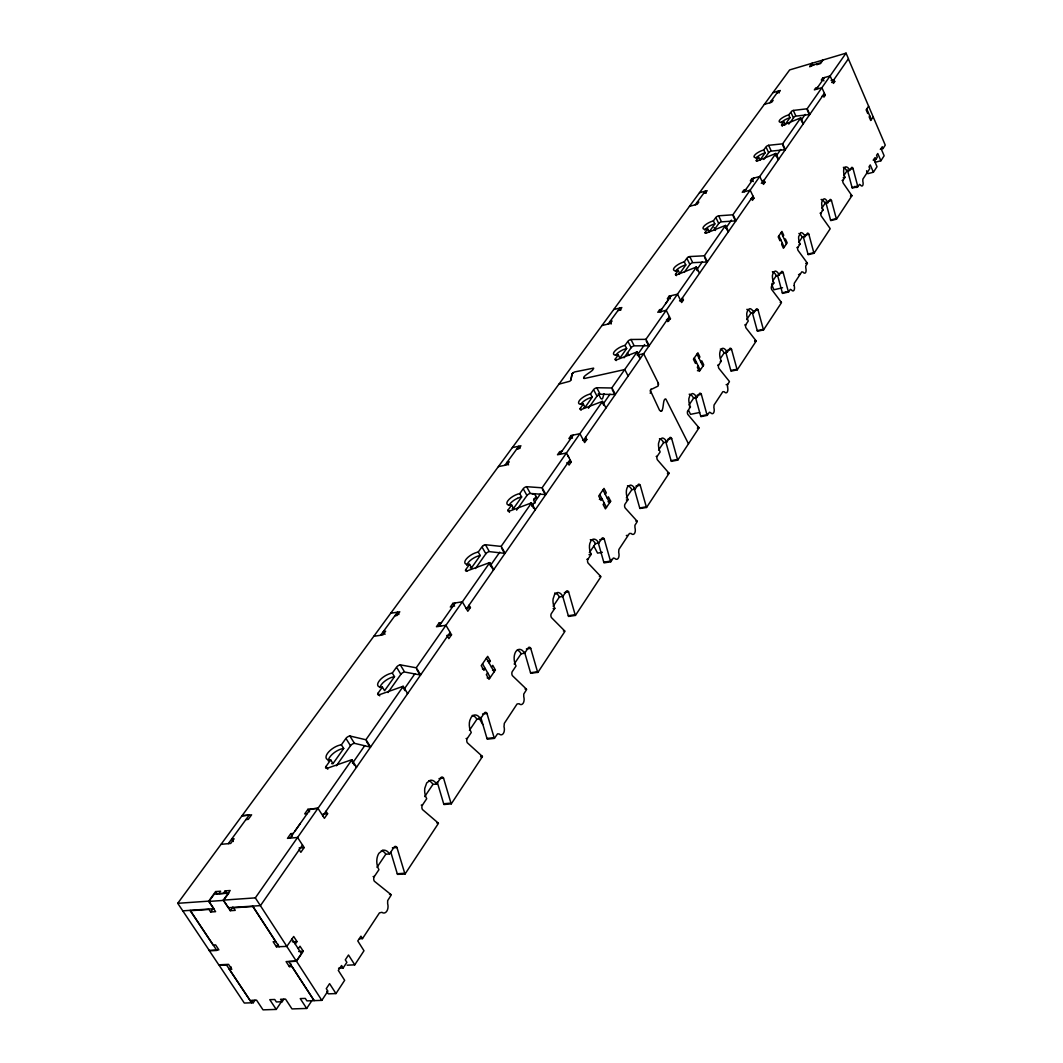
<?xml version="1.0" encoding="UTF-8"?>
<svg xmlns="http://www.w3.org/2000/svg" width="1063" height="1063" viewBox="0 0 1063 1063"><rect width="100%" height="100%" fill="white"/><g stroke="black" fill="none" stroke-linecap="round" stroke-linejoin="round"><path stroke-width="1.5" d="M820.769 213.849L820.809 214.699A2.232 0.997 76.3 0 0 821.168 215.909L829.924 228.239A2.206 0.983 76.6 0 1 830.19 228.744L814.032 253.273L808.186 254.695A2.285 1.036 76.7 0 1 807.973 254.097L803.429 237.235M745.548 325.637L745.588 326.567A2.405 1.169 77.4 0 0 745.974 327.869L755.859 340.572A2.378 1.156 77.6 0 1 756.165 341.09L737.244 369.831L731.052 371.16A2.471 1.222 77.9 0 1 730.812 370.522L725.71 351.959M638.836 354.79L643.647 353.713L658.263 383.039L658.09 386.095L650.636 389.709M558.939 384.155L569.662 381.298A2.578 0.943 -27.9 0 0 570.884 379.996L572.067 373.977L573.289 372.688A2.551 0.93 -27.8 0 1 574.857 371.891L593.592 368.13A2.578 0.943 -27.6 0 1 593.034 369.273C593.46 371.014 579.561 377.511 584.929 378.388L624.792 369.539L628.14 376.036M570.884 379.996L572.067 373.977M650.423 390.679L659.538 410.278C663.857 415.048 662.714 400.392 664.72 399.449A2.564 1.342 78.2 0 1 665.876 399.077L688.479 443.842M603.997 393.682L602.748 398.16A2.525 1.382 77.9 0 1 600.462 397.868L598.296 393.629M583.68 377.684L583.64 378.202A2.604 0.957 -27.7 0 0 584.477 378.455M661.784 410.544L661.372 411.248M737.244 369.831A2.471 1.222 77.9 0 1 736.991 369.193L731.543 349.355A2.445 1.209 77.7 0 0 730.892 348.438L730.347 348.212A2.445 1.209 77.7 0 0 729.736 348.558L727.212 352.318A8.544 4.252 77.7 0 0 722.149 348.438L720.329 350.471L719.731 353.142A8.544 4.252 77.7 0 0 721.272 361.141L718.694 364.954A2.458 1.236 77.8 0 0 718.375 366.456L718.429 366.948A2.458 1.236 77.8 0 0 718.827 368.29L729.138 381.112A2.471 1.236 78.1 0 1 729.457 381.63L727.464 384.819L727.53 386.919M326.726 991.38L328.321 993.852L335.974 993.573L344.651 980.299L338.313 970.426L341.555 965.51L343.136 967.994L346.87 962.321L345.302 959.849L348.505 954.999L354.776 964.832L363.984 950.76L357.779 940.941L360.942 936.171L362.483 938.629L379.451 912.878L381.909 912.32A6.71 4.292 88.7 0 0 386.786 911.19A6.71 4.292 88.7 0 0 387.636 903.603L387.676 900.6L391.237 894.993A3.362 2.139 88.4 0 0 390.746 894.395L374.335 881.214A3.362 2.153 88.1 0 1 373.711 878.809L373.764 878.131A3.269 2.099 88.1 0 1 374.362 876.483L378.946 869.654A11.613 7.441 87.7 0 1 376.94 858.904A11.547 7.401 87.7 0 1 378.999 853.19L382.76 850.307M866.571 170.758L867.833 173.668L873.401 172.219L877.015 166.692L873.879 159.41L875.115 157.537L875.899 159.357L873.122 160.088M874.118 159.33L875.367 162.227L880.895 160.765L884.15 155.783L881.054 148.554L882.263 146.707L883.047 148.514L880.284 149.258M311.672 1000.934L306.689 1008.455L300.231 998.582L305.307 998.409L306.915 1000.881L321.823 1000.363L327.896 991.141L326.275 988.656L329.583 983.66L335.974 993.573M390.865 852.38L397.283 873.773A3.189 2.02 87.8 0 0 397.535 874.371L405.069 873.999L438.421 823.387A3.189 1.993 86.5 0 0 437.956 822.802L422.476 809.554A3.216 2.02 86.1 0 1 421.865 807.216L421.918 806.578A3.136 1.967 86.1 0 1 422.463 805.023L426.728 798.672A11.148 6.976 85.7 0 1 424.788 788.294L426.701 782.926L430.209 780.295A11.148 6.976 85.7 0 1 436.587 784.029L440.773 777.81A3.083 1.913 85.4 0 1 441.77 777.066L442.168 777.053A3.083 1.913 85.4 0 1 443.51 778.116M437.225 782.009L443.67 803.774A3.123 1.94 85.9 0 0 444.015 804.532L451.297 803.841L482.403 756.63A3.069 1.874 84.8 0 0 481.964 756.045L467.321 742.771A3.096 1.9 84.5 0 1 466.75 740.512L466.79 739.888A3.016 1.847 84.4 0 1 467.295 738.426L471.281 732.5A10.736 6.551 84.1 0 1 469.793 720.501L471.161 717.405A10.657 6.498 84.1 0 1 474.457 715.027A10.736 6.551 84.1 0 1 480.489 718.827L484.383 713.021A2.963 1.794 83.8 0 1 485.313 712.356L485.698 712.343A2.963 1.794 83.8 0 1 486.96 713.419L494.109 737.629A3.043 1.834 84.3 0 0 494.428 738.373L487.292 739.197A3.03 1.834 84.3 0 1 486.974 738.453L480.782 717.339M494.428 738.373L497.564 733.802L499.211 733.988A6.046 3.627 84.1 0 0 503.37 733.43A6.046 3.627 84.1 0 0 504.008 726.707L504.314 723.358L517.083 703.972L519.116 703.733A5.94 3.521 83.4 0 0 523.142 703.268A5.94 3.521 83.4 0 0 523.753 696.69L523.74 694.073L526.623 689.515A2.99 1.767 83.2 0 0 526.198 688.93L512.393 675.656A2.976 1.767 82.9 0 1 511.835 673.477L511.874 672.892A2.897 1.727 82.9 0 1 512.339 671.497L516.047 665.996A10.311 6.099 82.6 0 1 515.847 651.566A10.311 6.099 82.6 0 1 524.617 653.267L528.258 647.859A2.857 1.674 82.4 0 1 529.122 647.247L529.48 647.261A2.937 1.727 82.4 0 1 530.729 648.35L537.506 671.776A2.844 1.661 82.8 0 0 537.732 672.334L530.756 673.264A2.83 1.661 82.8 0 1 530.53 672.72L524.604 652.27M537.825 672.507L564.931 631.356A2.857 1.634 82 0 0 564.533 630.784L551.418 617.55A2.87 1.661 81.7 0 1 550.886 615.437L550.913 614.866A2.87 1.661 81.7 0 1 551.365 613.537L554.833 608.381A9.966 5.74 81.5 0 1 553.066 599.04L554.58 594.496L557.477 592.529A9.966 5.74 81.5 0 1 562.859 596.449L566.273 591.387A2.764 1.581 81.3 0 1 567.097 590.829L567.429 590.842A2.844 1.621 81.3 0 1 568.612 591.945L575.136 614.706A2.79 1.595 81.7 0 0 575.442 615.411L568.599 616.434A2.79 1.595 81.7 0 1 568.306 615.729L562.593 595.865M575.442 615.411L600.901 576.771A2.764 1.541 81 0 0 600.515 576.212L588.038 563.018A2.777 1.568 80.7 0 1 587.533 560.972L587.547 560.427A2.777 1.568 80.7 0 1 587.972 559.151M598.363 543.127L603.784 562.194A2.737 1.515 80.7 0 0 604.063 562.885L610.773 561.782L613.351 558.035L614.746 558.367A5.448 3.003 80.6 0 0 618.241 558.274A5.448 3.003 80.6 0 0 618.679 552.375L618.905 549.438L629.429 533.467L631.13 533.453A5.368 2.923 80.2 0 0 634.531 533.413A5.368 2.923 80.2 0 0 634.956 527.633L634.917 525.295L637.295 521.521A2.697 1.462 80.1 0 0 636.936 520.976L625.084 507.862A2.684 1.462 79.8 0 1 624.592 505.868L624.619 505.35A2.618 1.422 79.8 0 1 624.991 504.154L628.047 499.61A9.328 5.063 79.6 0 1 626.386 490.867A9.261 5.036 79.6 0 1 627.702 486.748L630.279 485.127A9.328 5.063 79.6 0 1 635.129 489.113L638.132 484.635A2.578 1.395 79.5 0 1 638.863 484.17L639.155 484.223A2.578 1.395 79.5 0 1 640.192 485.286M634.106 488.063L639.713 507.968A2.564 1.382 79.8 0 0 639.913 508.486L646.556 507.476L669.026 473.367A2.591 1.369 79.3 0 0 668.68 472.822L657.372 459.787A2.604 1.382 79 0 1 656.894 457.861L656.907 457.356A2.604 1.382 79 0 1 657.266 456.2L660.15 451.934A9.062 4.784 78.9 0 1 658.529 443.444L659.764 439.511L662.196 438.022A9.062 4.784 78.9 0 1 666.82 442.022L669.663 437.81A2.511 1.315 78.8 0 1 670.341 437.385L670.633 437.438A2.578 1.355 78.8 0 1 671.657 438.527L677.49 459.442A2.538 1.329 79.1 0 0 677.756 460.106L671.324 461.342A2.538 1.329 79.1 0 1 671.059 460.678L665.597 441.105M677.756 460.106L698.976 427.897A2.564 1.315 78.7 0 0 698.643 427.366L687.841 414.424A2.538 1.315 78.4 0 1 687.416 413.055L687.389 412.059A2.538 1.315 78.4 0 1 687.721 410.969L690.445 406.93A8.81 4.518 78.3 0 1 688.864 398.678L690.02 394.931L692.332 393.562A8.81 4.518 78.3 0 1 696.757 397.562L699.427 393.576A2.511 1.289 78.2 0 1 700.079 393.19L700.637 393.416A2.511 1.289 78.2 0 1 701.341 394.346L706.975 414.729A2.538 1.289 78.5 0 0 707.227 415.367L700.916 416.656A2.538 1.302 78.5 0 1 700.663 416.005L695.375 396.924M707.227 415.367L709.393 412.245L710.589 412.67A4.983 2.525 78.4 0 0 713.579 412.896A4.983 2.525 78.4 0 0 713.884 407.661L714.044 405.043L722.853 391.662L724.315 391.795A4.916 2.458 78.2 0 0 727.238 392.061A4.916 2.458 78.2 0 0 727.53 386.919M752.298 312.522L757.241 330.646A2.378 1.143 77.5 0 0 757.481 331.257L763.54 329.902L781.504 302.649A2.365 1.116 77.2 0 0 781.212 302.131L771.711 289.548A2.339 1.116 77 0 1 771.339 288.272L771.3 287.369A2.339 1.116 77 0 1 771.565 286.399L773.877 282.984A8.119 3.827 76.9 0 1 772.429 275.397L773.372 272.101L775.365 271.065A8.119 3.827 76.9 0 1 779.232 275.051L781.504 271.663A2.325 1.09 76.9 0 1 782.062 271.371L782.541 271.61A2.325 1.09 76.9 0 1 783.165 272.513L788.281 291.408A2.339 1.103 77.1 0 0 788.507 292.019L782.554 293.415A2.339 1.103 77.1 0 1 782.315 292.803L777.624 275.503M788.507 292.019L790.341 289.375L791.377 289.854A4.584 2.139 77.1 0 0 793.968 290.319A4.584 2.139 77.1 0 0 794.181 285.602M814.032 253.273A2.285 1.036 76.7 0 1 813.806 252.675L808.85 234.245A2.259 1.023 76.5 0 0 808.265 233.368L807.8 233.116A2.259 1.036 76.5 0 0 807.269 233.382L805.116 236.584A7.906 3.614 76.5 0 0 800.678 232.664L798.632 236.73A7.906 3.614 76.5 0 0 800.054 244.105L797.875 247.347A2.272 1.05 76.6 0 0 797.609 248.676L797.662 249.127A2.272 1.05 76.6 0 0 798.021 250.376L807.123 262.827A2.285 1.05 76.9 0 1 807.402 263.332L805.701 266.056L805.781 267.956A4.531 2.086 76.9 0 1 805.581 272.593A4.531 2.086 76.9 0 1 803.057 272.115L801.781 271.862L794.287 283.25L794.181 285.602M847.384 169.947L852.074 187.54A2.153 0.93 76.2 0 0 852.274 188.111L857.907 186.65L859.489 184.391L860.405 184.909A4.265 1.834 76.2 0 0 862.678 185.533A4.265 1.834 76.2 0 0 862.811 181.242L862.877 179.116L869.786 168.632L868.989 166.811L870.238 164.911L873.401 172.219M875.899 159.357L877.32 157.191L876.55 155.371L877.772 153.51L880.895 160.765M825.738 202.036L830.562 220.028A2.206 0.983 76.4 0 0 830.774 220.599L836.501 219.164L851.888 195.778A2.166 0.943 76.3 0 0 851.636 195.286L843.198 183.088A2.153 0.943 76.1 0 1 843.039 180.245L845.019 177.295C843.238 174.77 842.308 164.154 847.676 167.476A7.547 3.282 76 0 1 849.603 170.479L846.786 171.223L843.716 175.754M883.047 148.514L885.266 145.153L848.38 58.85M381.338 850.599L382.095 850.838A11.6 7.441 87.7 0 1 385.816 854.227L389.536 853.934L394.028 847.264A3.202 2.046 87.3 0 1 395.077 846.44L395.516 846.4A3.202 2.046 87.3 0 1 396.937 847.45L404.711 873.215A3.189 2.02 87.7 0 0 404.963 873.826L405.069 873.999M610.773 561.782A2.737 1.515 80.7 0 1 610.481 561.091L604.196 538.954A2.737 1.528 80.3 0 0 603.08 537.865L602.761 537.825A2.671 1.488 80.3 0 0 601.977 538.343L598.775 543.1A9.66 5.408 80.5 0 0 593.659 539.14A9.58 5.368 80.5 0 0 590.922 540.934L589.806 543.538A9.66 5.408 80.5 0 0 591.227 554.328L587.959 559.178L586.829 559.364M745.548 325.623A2.405 1.169 77.4 0 1 745.841 324.627L748.272 321.026A8.318 4.026 77.3 0 1 746.771 313.24L747.794 309.811L749.867 308.669A8.318 4.026 77.3 0 1 752.484 310.383L753.906 312.668L750.863 313.359L746.638 319.631M753.906 312.668L756.298 309.107A2.365 1.143 77.2 0 1 757.135 308.855L757.388 309.014A2.365 1.143 77.2 0 1 758.025 309.918L763.314 329.278A2.378 1.143 77.5 0 0 763.54 329.902M820.769 213.836A2.232 0.997 76.3 0 1 821.008 212.959L823.094 209.889A7.707 3.441 76.3 0 1 821.699 202.701L822.549 199.658L824.356 198.781A7.707 3.441 76.3 0 1 826.655 200.548L827.904 202.727L825.034 203.471L821.819 208.228M827.904 202.727L829.951 199.685A2.192 0.97 76.2 0 1 830.681 199.525L830.907 199.698A2.192 0.97 76.2 0 1 831.479 200.562L836.289 218.579A2.206 0.983 76.5 0 0 836.501 219.164M849.603 170.479L851.556 167.569A2.153 0.93 76 0 1 853.018 168.472L857.695 186.078A2.153 0.93 76.2 0 0 857.907 186.65M376.98 867.315L385.816 854.227M424.722 796.586L432.947 784.401L436.601 784.029M469.447 730.321L476.902 719.266L480.489 718.827M514.173 664.043L521.122 653.758L524.617 653.267M553.172 606.255L559.43 596.981L562.872 596.449M589.367 552.64L595.413 543.671L598.775 543.1M626.32 497.883L631.834 489.711L635.129 489.1M658.582 450.074L663.591 442.66L666.82 442.022M688.957 405.083L693.581 398.226L696.757 397.562M720.541 358.284L724.116 352.996L727.212 352.318M772.668 281.044L776.242 275.755L779.232 275.051M798.818 242.311L802.193 237.315L805.116 236.584M254.961 1000.27L253.273 1002.741L251.652 1000.31L256.555 1000.137L263.026 1009.85L276.234 1009.425L281.27 1001.984M276.234 1009.425L269.776 999.658L274.746 999.486L276.353 1001.944L282.147 1001.731L283.821 999.247M298.304 948.688L300.005 946.216L303.274 951.265L296.471 961.231L288.777 961.603L314.143 1000.628L291.913 966.519L289.362 966.639L286.08 961.59L296.311 961.098L301.427 953.617L291.847 938.815M491.478 667.192L492.754 665.332L495.385 669.996L489.007 679.35L486.349 674.66L487.638 672.786M607.345 498.361L608.395 496.82L610.667 501.218L605.418 508.911L603.12 504.5L604.183 502.958M873.188 116.877L870.717 120.504L869.149 116.837L869.773 115.933M289.362 966.639L291.063 964.141M698.205 365.938L697.315 367.24L699.348 371.399L703.759 364.928L701.753 360.782L700.862 362.071M782.381 243.281L781.637 244.37L783.431 248.304L787.165 242.829L785.384 238.923L784.627 239.999M745.801 189.559L743.808 190.091L742.253 192.297L750.212 190.184L753.959 198.17L752.418 200.389L751.488 198.396M817.58 87.418L815.693 87.963L814.364 89.863L821.898 87.684L825.26 95.232L823.931 97.145L823.094 95.258M831.107 80.496L833.91 79.685L834.734 81.559L833.445 83.419L830.123 75.925L822.642 78.104L821.327 79.977L823.2 79.433M295.288 944.037L297.002 941.566L293.707 936.476L286.851 946.389L276.446 946.814L273.125 941.725L275.676 941.592L252.835 906.5L233.568 907.802L235.255 910.366L230.219 910.699L223.456 900.414L208.853 901.437L215.616 911.669L210.647 912.001L208.959 909.45L190.264 910.712L213.132 945.02L215.59 944.887L218.898 949.87L209.119 950.388L218.765 964.819L228.545 964.354L231.84 969.297L229.382 969.403L251.639 1002.794L253.273 1002.741M489.06 662.9L490.335 661.04L487.691 656.349L481.247 665.651L483.917 670.354L485.206 668.494L482.363 668.879M605.246 494.322L606.295 492.794L604.01 488.382L598.708 496.036L601.007 500.46L602.07 498.919L599.399 499.411M696.345 362.124L695.454 363.413L693.421 359.241L697.886 352.796L699.906 356.969L699.016 358.258M780.734 239.68L779.99 240.769L778.182 236.836L781.943 231.402L783.737 235.322L782.993 236.411M868.338 112.585L867.714 113.489L866.132 109.821L868.63 106.22M293.308 833.432L290.784 833.658L287.475 838.362L297.574 837.458L304.151 847.57L300.856 852.327L299.208 849.802M325.996 811.228L327.59 813.726L324.401 818.324L317.97 808.305L310.436 809.049L289.986 838.149M441.477 622.586L439.112 622.945L436.441 626.732L445.955 625.283L451.523 634.797L448.878 638.624L447.483 636.245M561.915 451.217L559.683 451.669L557.49 454.778L566.433 452.984L571.256 461.953L569.077 465.089L567.868 462.843M585.593 437.331L586.776 439.537L584.65 442.593L579.92 433.704L571.044 435.524L568.891 438.581L571.11 438.115M667.577 321.611L670.447 318.741L666.222 310.303L657.798 312.296L659.618 309.692L661.731 309.187M682.393 297.906L683.429 299.992L681.662 302.556L677.503 294.172L669.132 296.178L667.338 298.73L669.424 298.238M302.517 845.032L260.462 905.61L228.505 907.709L223.336 900.122L230.179 890.515L225.17 890.874L223.416 893.345L218.832 893.677L220.599 891.219L215.616 891.578L208.733 901.145L177.734 903.311L209.531 950.84L216.852 950.455L190.197 910.353M322.807 815.813L450.141 632.419M466.458 608.9L570.047 459.708M583.467 440.374L669.384 316.628M680.626 300.457L753.029 196.163M762.556 182.437L824.423 93.345M832.608 81.545L848.473 58.704L846.042 53.15L789.65 69.919L177.734 903.311M469.035 605.206L470.404 607.558L467.826 611.265L462.352 601.817L452.931 603.319L450.313 607.026L452.679 606.654M352.491 763.221L364.768 745.615M404.445 688.758L414.836 673.862M490.309 565.702L499.756 552.162M531.872 506.134L540.376 493.95M603.385 403.661L609.963 394.227M637.229 355.162L644.616 344.571M696.757 269.843L702.377 261.777M725.816 228.186L731.45 220.121M776.03 156.234L780.734 149.484M801.436 119.813L805.209 114.419M762.583 180.67L764.071 180.272L764.988 182.251L763.486 184.417L759.793 176.498L751.886 178.624L750.358 180.79L752.338 180.258M276.446 946.814L278.174 944.343M223.336 900.122L255.333 897.876L351.906 759.766L356.557 767.194A3.335 1.515 -33.1 0 0 355.786 767.366M331.683 763.633A11.534 5.129 -33 0 0 333.011 763.579L343.694 748.472L341.396 744.804L345.927 738.413A3.189 1.408 -32.7 0 1 347.149 737.204L347.707 736.832A3.282 1.448 -32.7 0 1 349.873 735.995L365.327 739.635A3.269 1.462 -32.6 0 0 365.978 739.635L403.249 686.339L407.647 693.608A3.255 1.435 -31.8 0 0 407.275 693.687M392.313 673.105A11.029 4.77 -31.8 0 0 383.185 677.158A10.989 4.744 -31.8 0 0 379.039 681.21A10.989 4.744 -31.8 0 0 377.657 684.904A11.029 4.77 -31.8 0 0 382.374 687.083L384.58 690.698L394.493 676.679L392.313 673.092L396.526 667.165A3.056 1.315 -31.5 0 1 397.682 666.023L398.213 665.664A3.149 1.355 -31.5 0 1 400.299 664.853L415.66 667.697A3.123 1.355 -31.4 0 0 416.297 667.684L489.764 562.633L493.737 569.622A2.963 1.236 -29.8 0 0 493.019 569.808M488.874 550.767L485.459 544.734L500.553 546.355A2.91 1.196 -29.5 0 0 501.178 546.316L531.5 502.958L535.274 509.802A2.857 1.156 -29 0 0 534.569 509.988M512.3 508.592A9.899 3.96 -29.1 0 0 513.535 508.433L511.648 505.031A9.899 3.946 -29 0 1 506.905 502.852A9.833 3.92 -29 0 1 507.875 500.779A9.899 3.946 -29 0 1 519.794 493.577L523.222 488.728A2.737 1.09 -28.9 0 1 524.205 487.784L524.684 487.465A2.817 1.116 -28.9 0 1 526.597 486.695L541.678 487.771A2.87 1.143 -28.7 0 0 542.143 487.718L602.522 401.389L605.963 407.979M599.731 393.416L596.755 387.729L611.371 387.982A2.591 0.97 -27.5 0 0 611.796 387.929L637.096 351.933L640.391 358.39A2.591 0.97 -27.1 0 0 639.74 358.59M625.017 345.355L626.652 348.558L619.902 358.098L618.254 354.896A9.009 3.282 -27.2 0 1 613.603 354.165A8.956 3.269 -27.2 0 1 614.241 351.8A9.009 3.282 -27.2 0 1 625.004 345.369L627.888 341.316A2.498 0.904 -27.1 0 1 628.764 340.492L629.19 340.213A2.564 0.93 -27.1 0 1 630.957 339.482L645.387 339.349A2.551 0.93 -27 0 0 645.959 339.256L696.451 267.065L699.494 273.284M692.372 261.923L689.754 256.555L703.826 255.824A2.418 0.837 -26.2 0 0 704.384 255.731L725.577 225.422L728.487 231.508A2.392 0.811 -25.9 0 0 727.876 231.707M721.152 221.064L718.628 215.802L732.513 214.819A2.312 0.771 -25.8 0 0 732.912 214.753L775.91 153.444L778.621 159.317A2.312 0.744 -25.3 0 0 778.023 159.516M763.765 149.963L765.108 152.859L759.952 160.154L758.597 157.231A7.919 2.498 -25.5 0 1 754.438 155.464A7.919 2.498 -25.5 0 1 763.752 149.963L765.958 146.867A2.206 0.691 -25.4 0 1 766.675 146.216L767.034 145.976A2.259 0.704 -25.4 0 1 768.615 145.299L782.142 143.89A2.246 0.704 -25.3 0 0 782.66 143.784L800.771 117.887L803.376 123.653A2.232 0.691 -25.1 0 0 802.804 123.853M784.002 124.916A7.747 2.378 -25.2 0 0 785.065 124.65L783.763 121.793A7.747 2.365 -25.3 0 1 779.166 121.395A7.693 2.352 -25.3 0 1 782.076 117.993A7.747 2.365 -25.3 0 1 788.68 114.884L791.789 111.097A2.206 0.664 -25.2 0 1 793.33 110.432L806.671 108.838A2.246 0.691 -25.1 0 0 807.189 108.718L846.042 53.15M438.82 626.386L455.283 602.96M559.723 454.339L573.263 435.073M659.897 311.791L671.218 295.687M744.246 191.778L753.853 178.092M816.238 89.319L824.503 77.559M295.155 830.801L300.284 823.493M336.373 765.785L350.511 745.734A3.189 1.422 -32.8 0 1 351.72 744.512L352.278 744.14A3.189 1.422 -32.8 0 1 354.351 743.356M387.995 692.558L400.857 674.327A3.043 1.329 -31.6 0 1 402 673.185L402.532 672.826A3.136 1.369 -31.6 0 1 404.618 672.015L419.991 674.925A3.123 1.369 -31.4 0 0 420.629 674.912L416.297 667.684M475.467 568.506L485.857 553.757A2.83 1.169 -29.7 0 1 486.894 552.747L487.386 552.415A2.91 1.196 -29.7 0 1 489.365 551.631L504.473 553.305A2.897 1.209 -29.5 0 0 505.098 553.265L501.178 546.316M516.618 510.134L526.942 495.478A2.737 1.09 -28.9 0 1 527.926 494.534L528.404 494.215A2.804 1.129 -28.9 0 1 530.317 493.445L545.412 494.574A2.87 1.156 -28.7 0 0 545.877 494.521L542.143 487.718M588.437 408.272L596.994 396.127A2.578 0.97 -27.7 0 1 597.898 395.277L598.336 394.984A2.644 0.997 -27.7 0 1 600.157 394.24L614.773 394.519A2.658 1.01 -27.5 0 0 615.357 394.453L611.956 387.902M624.008 357.819L631.156 347.681A2.498 0.917 -27.1 0 1 632.02 346.857L632.445 346.591A2.564 0.943 -27.1 0 1 634.212 345.847L648.643 345.767A2.551 0.943 -26.9 0 0 649.227 345.674L645.959 339.256M684.266 272.341L689.86 264.395A2.365 0.811 -26.3 0 1 690.658 263.664L691.056 263.398A2.432 0.837 -26.3 0 1 692.757 262.681L706.829 262.003A2.418 0.837 -26.1 0 0 707.387 261.91L704.384 255.731M714.309 229.728L718.721 223.482A2.299 0.771 -25.9 0 1 719.478 222.765L719.864 222.526A2.299 0.771 -25.9 0 1 721.458 221.848L735.41 220.878A2.378 0.797 -25.8 0 0 735.955 220.772L733.058 214.713M763.872 159.437L768.642 152.66A2.192 0.691 -25.4 0 1 769.36 152.009L769.718 151.783A2.259 0.718 -25.4 0 1 771.3 151.105L784.826 149.737A2.246 0.718 -25.3 0 0 785.344 149.617L782.66 143.784M788.799 124.079L794.38 116.797A2.206 0.678 -25.2 0 1 795.908 116.133L809.368 114.552A2.246 0.691 -25 0 0 809.767 114.459L807.189 108.718M317.97 808.292L307.951 809.288L304.709 813.886L307.207 813.633M665.584 303.699L668.414 299.686M470.284 567.908A10.258 4.225 -29.9 0 0 471.547 567.775L480.224 555.511L478.257 552.056L481.938 546.86A2.844 1.156 -29.7 0 1 482.987 545.851L483.479 545.518M513.535 508.433L521.641 496.979L519.767 493.591M583.853 407.541A9.288 3.508 -27.8 0 0 585.049 407.342L592.237 397.203L590.523 393.935L593.579 389.629A2.578 0.97 -27.7 0 1 594.483 388.779L594.921 388.487A2.578 0.97 -27.7 0 1 596.675 387.769M678.619 273.736A8.544 2.95 -26.4 0 0 679.749 273.51L685.794 264.966L684.28 261.897L686.857 258.269A2.365 0.811 -26.3 0 1 687.655 257.525L688.053 257.273M708.024 232.212A8.318 2.777 -26 0 0 709.141 231.973L714.854 223.908L713.393 220.891L715.837 217.463A2.299 0.771 -26 0 1 716.595 216.759L716.98 216.507A2.299 0.771 -26 0 1 718.575 215.842M785.065 124.65L789.955 117.741L788.666 114.884M351.906 759.766A3.335 1.501 -33 0 0 351.122 759.939L326.939 768.35A3.335 1.488 -33.2 0 1 325.663 767.898L325.597 767.579A3.242 1.448 -33.2 0 1 326.035 766.423L330.686 759.899A11.547 5.116 -33 0 1 326.142 756.125A11.48 5.089 -33 0 1 331.948 748.99A11.547 5.116 -33 0 1 341.409 744.804M403.249 686.339A3.255 1.435 -31.7 0 0 402.492 686.525L379.039 694.857A3.189 1.382 -32 0 1 377.75 694.484L377.684 694.205A3.096 1.355 -32 0 1 378.083 693.142L382.374 687.083M489.764 562.633A2.963 1.236 -29.8 0 0 489.046 562.819L466.843 570.99A2.963 1.222 -30 0 1 465.581 570.738L465.488 570.512A2.883 1.183 -30 0 1 465.793 569.595L469.567 564.307A10.245 4.199 -29.9 0 1 464.823 562.712A10.192 4.186 -29.9 0 1 469.66 555.936A10.245 4.199 -29.9 0 1 478.244 552.069M531.5 502.958A2.857 1.156 -29 0 0 530.796 503.144L509.217 511.223A2.857 1.143 -29.2 0 1 507.955 511.024L507.862 510.825A2.777 1.116 -29.2 0 1 508.127 509.974L511.648 505.031M602.522 401.389A2.684 1.023 -27.7 0 0 601.844 401.588L581.341 409.468A2.684 1.01 -27.9 0 1 580.106 409.361L579.999 409.189A2.604 0.983 -27.9 0 1 580.212 408.458L583.321 404.073A9.288 3.495 -27.8 0 1 578.644 403.169A9.248 3.481 -27.8 0 1 582.644 397.549A9.288 3.495 -27.8 0 1 590.523 393.948M637.096 351.933A2.604 0.957 -27.1 0 0 636.445 352.132L616.487 359.905A2.591 0.957 -27.3 0 1 615.264 359.839L615.145 359.679A2.525 0.93 -27.3 0 1 615.331 359.015L618.254 354.896M696.451 267.065A2.471 0.85 -26.3 0 0 695.827 267.265L676.786 274.839A2.458 0.85 -26.5 0 1 675.59 274.825L675.47 274.706A2.458 0.85 -26.5 0 1 675.616 274.095L678.234 270.427A8.544 2.937 -26.4 0 1 673.504 269.417A8.491 2.923 -26.4 0 1 677.011 265.272A8.544 2.937 -26.4 0 1 684.293 261.883M725.577 225.422A2.405 0.811 -25.9 0 0 724.953 225.622L706.39 233.076A2.392 0.811 -26.1 0 1 705.207 233.103L705.075 232.983A2.392 0.811 -26.1 0 1 705.207 232.425L707.679 228.944A8.305 2.764 -26 0 1 703.547 226.725A8.305 2.764 -26 0 1 713.393 220.891M775.91 153.444A2.312 0.731 -25.4 0 0 775.312 153.643L757.56 160.898A2.285 0.718 -25.5 0 1 756.404 160.965L756.271 160.858A2.219 0.704 -25.5 0 1 756.364 160.38L758.597 157.231M800.771 117.887A2.232 0.691 -25.1 0 0 800.187 118.086L782.846 125.235A2.232 0.691 -25.3 0 1 781.704 125.328L781.571 125.235A2.166 0.664 -25.3 0 1 781.65 124.77L783.763 121.793M229.382 969.403L231.123 966.971M817.354 63.807L816.703 64.71L820.357 63.634L822.935 60.02M814.019 64.803L809.727 66.783L812.318 63.182M228.293 843.663L249.194 815.082L242.005 815.786L251.599 814.829L248.29 819.36L245.885 819.586M380.62 635.275L397.509 612.168L398.877 614.48M504.845 465.315L518.784 446.261L519.98 448.44M608.102 324.056L619.795 308.057L620.845 310.117M695.282 204.787L705.234 191.181L706.164 193.121M769.864 102.752L778.435 91.033L779.272 92.88M536.337 496.355L533.586 500.128L535.127 503.025M230.219 910.699L232.89 907.045M223.456 900.414L228.837 893.119L214.261 894.169L208.853 901.437M210.647 912.001L213.344 908.373M822.828 60.099L820.862 62.704L810.232 65.866L812.225 63.262M572.213 373.684L573.289 372.688M517.415 498.361L515.98 499.079A9.899 3.96 -29.1 0 0 508.991 505.51M772.987 92.627L780.255 90.501L778.9 92.361L777.08 92.893M831.625 82.462L834.734 81.559M771.246 100.865L773.08 100.334L771.698 102.221L764.377 104.347M822.124 96.135L825.26 95.232M699.494 192.722L707.147 190.662L705.58 192.828L703.653 193.333M761.294 183.235L764.988 182.251M696.89 202.595L698.816 202.076L697.208 204.282L689.502 206.328M849.882 169.296L853.018 168.459M750.983 198.954L753.959 198.17M843.132 177.787L845.019 177.295M842.082 180.484L843.039 180.232M852.074 187.54L856.765 186.331M850.679 195.539L851.636 195.286M828.29 201.385L831.479 200.562M850.48 196.15L851.888 195.778M822.124 210.129L823.094 209.889M820.051 213.225L821.008 212.972M830.562 220.028L835.332 218.819M804.957 235.215L808.85 234.245M799.07 244.344L800.054 244.105M796.891 247.586L797.875 247.347M807.973 254.097L812.836 252.914M806.139 263.066L807.123 262.827M613.723 309.519L621.828 307.566L619.968 310.104L617.948 310.595M805.927 263.69L807.402 263.332M779.431 273.404L783.152 272.5M679.509 300.935L683.429 299.992M771.884 283.462L773.877 282.984M601.99 325.504L610.149 323.577L612.036 320.986L609.989 321.478L611.265 323.949M782.527 287.754L773.997 289.761L771.632 284.658M666.488 319.671L670.447 318.741M782.315 292.803L787.284 291.647M780.215 302.357L781.212 302.131M753.986 310.848L758.025 309.918M744.818 324.879L745.841 324.64M757.241 330.646L762.291 329.517M754.85 340.798L755.859 340.572M754.637 341.436L756.165 341.09M727.424 350.259L731.543 349.355M720.222 361.367L721.272 361.141M717.658 365.18L718.694 364.954M697.434 370.708L700.225 370.097L694.325 357.952M730.812 370.522L735.968 369.419M650.091 393.124L650.901 392.951M726.122 384.673L727.677 384.341M697.129 395.21L701.341 394.333M689.382 407.156L690.445 406.93M512.366 447.576L520.923 445.809L518.717 448.838L516.578 449.277M699.587 412.497L690.538 414.344L688.545 410.291M700.663 416.005L705.925 414.942M582.617 440.388L586.776 439.537M498.388 466.617L507.011 464.876L509.257 461.794L507.104 462.232L508.552 464.863M697.594 427.578L698.643 427.366M697.394 428.216L698.976 427.897M667.63 439.311L671.657 438.527M566.778 462.83L571.256 461.953M656.177 456.426L657.266 456.226M671.059 460.678L676.427 459.654M532.364 494.268L534.503 493.857L536.842 498.215L533.971 498.746M667.604 473.022L668.68 472.822M667.405 473.673L669.026 473.367M635.86 486.123L640.232 485.313L646.277 506.799A2.564 1.382 79.8 0 0 646.477 507.317L646.556 507.476M608.009 501.709L610.667 501.218M626.399 499.916L628.047 499.61M639.713 507.968L645.188 506.998M635.833 521.162L636.936 520.976M599.731 539.725L604.196 538.954M588.968 554.7L591.227 554.315M602.362 552.308L597.579 553.119L593.805 545.957M603.784 562.194L609.365 561.277M599.386 576.385L600.515 576.212M390.719 613.258L399.781 611.796L397.11 615.464L394.838 615.822M564.347 592.609L568.612 591.945M465.979 608.249L470.404 607.558M553.105 608.647L554.833 608.381M373.777 636.325L382.906 634.917L385.63 631.183L383.344 631.528L385.032 634.319M568.306 615.729L574.007 614.866M446.766 635.515L451.523 634.797M563.39 630.957L564.533 630.784M526.371 648.975L530.729 648.35M487.505 661.438L490.335 661.04M492.554 670.381L495.385 669.996M487.133 677.902L490.282 677.476L482.536 663.79M530.53 672.72L536.35 671.936M525.029 689.076L526.198 688.93M482.562 713.991L487.013 713.432M466.086 738.559L467.295 738.426M486.974 738.453L492.913 737.762M480.768 756.178L481.964 756.045M480.609 756.829L482.403 756.63M439.019 778.608L443.563 778.129L450.951 803.07A3.123 1.927 85.8 0 0 451.297 803.841M322.9 814.178L327.59 813.726M421.24 805.143L422.463 805.023M443.67 803.774L449.742 803.19M436.734 822.908L437.956 822.802M221.064 844.314L230.711 843.437L234.099 838.813L231.681 839.026L233.329 841.484M299.102 847.995L304.151 847.57M392.353 847.862L396.991 847.477M397.283 873.773L403.475 873.308M373.113 876.576L374.362 876.483M389.51 894.475L390.746 894.395M182.876 910.845L213.902 908.692L208.733 901.145M292.391 941.818L297.002 941.566M359.453 938.788L362.483 938.629M298.676 951.505L303.274 951.265M347.176 965.191L354.776 964.832M338.566 968.194L343.136 967.994M306.689 1008.455L291.993 1008.92L285.535 999.1L280.526 999.286L282.147 1001.731M354.431 743.316L369.924 747.01A3.255 1.462 -32.6 0 0 370.562 747.023L365.978 739.635M843.358 167.316L844.474 167.888A7.547 3.282 76 0 1 846.786 171.223M428.721 780.747L429.425 780.999A11.068 6.936 85.8 0 1 432.933 784.388M517.349 650.104L517.973 650.383A10.298 6.112 82.6 0 1 521.122 653.758M215.616 891.578L217.33 894.089M225.17 890.874L226.884 893.398M255.333 897.876L286.851 946.389M290.784 833.658L292.431 836.169M286.691 946.269L296.311 961.098M252.768 906.141L279.17 946.801M296.471 961.231L321.823 1000.363M307.951 809.288L309.559 811.773M326.049 766.423L327.803 769.2M330.686 759.899L333.011 763.579M351.999 761.334L354.617 765.506M346.511 739.33L350.511 745.734M349.873 735.995L353.873 742.399M366.483 741.482L369.924 747.01M378.083 693.142L379.73 695.853M402.492 686.525L404.963 690.618M400.299 664.853L404.086 671.125M397.07 668.056L400.857 674.327M416.749 669.504L419.991 674.925M439.112 622.945L440.786 625.788M452.931 603.319L454.565 606.149M469.567 564.307L471.547 567.775M465.793 569.595L466.803 571.336M479.028 718.017L482.761 724.514M489.046 562.819L492.023 568.054M482.429 547.724L485.857 553.757M486.402 658.196L494.122 671.869M501.537 548.096L504.473 553.305M508.127 509.974L509.456 512.366M523.687 489.578L526.942 495.478M530.796 503.144L533.626 508.287M526.597 486.695L529.852 492.594M542.475 489.472L545.279 494.574M567.642 455.23L568.851 457.475M571.044 435.524L572.465 438.182M580.212 408.458L581.089 410.092M583.321 404.073L585.049 407.342M601.844 401.588L603.784 405.295M594.004 390.453L596.994 396.127M612.222 389.616L614.773 394.519M602.947 489.897L609.631 502.759M599.771 494.494L606.468 507.37M615.331 359.015L616.155 360.609M630.957 339.482L633.8 345.05M637.056 353.341L638.916 356.982M628.299 342.113L631.156 347.681M646.211 340.957L648.643 345.767M667.564 319.259L668.627 321.371M659.618 309.692L660.894 312.216M669.132 296.178L670.381 298.69M627.462 352.664L628.884 355.507M675.616 274.108L676.374 275.649M678.234 270.427L679.749 273.51M687.23 259.04L689.86 264.395M695.827 267.265L697.527 270.759M704.583 257.379L706.829 262.003M696.996 354.085L702.882 366.217M705.207 232.425L705.566 233.182M707.679 228.944L709.141 231.973M716.196 218.221L718.721 223.482M725.511 226.764L727.145 230.193M733.244 216.334L735.41 220.878M714.137 227.615L715.492 230.485M751.886 178.624L753.282 181.587M756.364 160.38L756.71 161.111M775.312 153.643L777.345 158.042M768.615 145.299L770.954 150.375M766.29 147.584L768.642 152.66M782.806 145.352L784.826 149.737M781.65 124.77L782.302 126.205M778.94 235.747L784.175 247.201M781.199 232.478L786.421 243.919M800.851 119.521L802.153 122.404M793.33 110.432L795.589 115.415M791.071 112.665L793.33 117.648M807.309 110.273L809.249 114.565M822.642 78.104L823.891 80.908M866.757 108.918L871.341 119.601M650.516 391.848L650.436 391.25A2.591 1.369 78 0 1 651.114 389.138M857.363 186.238A4.265 1.847 76.2 0 1 854.772 186.37M821.101 199.499A7.76 3.468 76.3 0 1 822.629 200.083L823.028 200.429A7.76 3.468 76.3 0 1 825.061 203.498M798.884 233.448A7.946 3.654 76.5 0 1 802.206 237.328M799.708 274.002A4.531 2.099 76.9 0 1 798.539 274.56M788.028 291.7A4.584 2.153 77.1 0 1 786.115 291.953M776.242 275.755A8.105 3.827 76.9 0 0 774.063 272.633L773.638 272.301A8.159 3.853 76.9 0 0 772.376 271.783M750.863 313.359A8.305 4.039 77.3 0 0 748.604 310.21L748.153 309.878A8.371 4.066 77.3 0 0 746.824 309.373M720.355 349.076A8.597 4.292 77.7 0 1 724.129 353.022M707.28 414.185A4.97 2.525 78.4 0 1 706.669 414.783M689.169 394.227A8.849 4.558 78.3 0 1 690.631 394.665L691.123 394.998A8.849 4.558 78.3 0 1 693.621 398.253M658.263 383.039A2.564 1.342 77.9 0 1 658.515 384.779M659.472 438.713A9.115 4.823 78.9 0 1 660.508 439.072L661.013 439.391A9.115 4.823 78.9 0 1 663.631 442.686M631.834 489.711A9.315 5.063 79.6 0 0 629.137 486.416L628.605 486.11A9.381 5.102 79.6 0 0 627.515 485.764M627.223 535.274A5.355 2.937 80.2 0 1 626.333 535.539M611.557 559.377A5.435 3.016 80.6 0 1 610.84 560.121M595.413 543.671A9.633 5.408 80.5 0 0 592.569 540.349L592.011 540.044A9.7 5.448 80.5 0 0 590.297 539.725M559.43 596.981A9.952 5.74 81.5 0 0 556.454 593.632L555.856 593.34A10.019 5.78 81.5 0 0 554.647 593.061M476.902 719.266A10.696 6.537 84.1 0 0 473.58 715.877L472.915 715.598A10.789 6.591 84.1 0 0 472.224 715.439M382.76 850.32A11.613 7.441 87.7 0 1 389.536 853.934M580.836 404.285A9.288 3.508 -27.8 0 1 592.237 397.19M517.442 498.348A9.899 3.96 -29.1 0 1 521.654 496.953M483.452 545.545A2.844 1.156 -29.7 0 1 485.379 544.774M466.803 565.343A10.258 4.225 -29.9 0 1 474.404 557.637L475.892 556.906A10.258 4.225 -29.9 0 1 480.237 555.497M379.916 687.522A11.042 4.797 -31.8 0 1 394.506 676.679M328.321 760.949A11.534 5.129 -33 0 1 334.181 752.697A11.573 5.156 -33 0 1 339.004 749.853A11.534 5.129 -33 0 1 343.694 748.472M781.132 122.763A7.747 2.378 -25.2 0 1 785.398 119.601L786.514 119.043A7.747 2.378 -25.2 0 1 789.968 117.727M756.032 158.042A7.919 2.498 -25.5 0 1 760.43 154.773L761.586 154.188A7.919 2.498 -25.5 0 1 765.108 152.859M704.796 230.06A8.318 2.777 -26 0 1 707.706 227.23A8.345 2.79 -26 0 1 711.174 225.25A8.318 2.777 -26 0 1 714.854 223.894M688.04 257.286A2.365 0.811 -26.3 0 1 689.688 256.582M675.417 271.331A8.544 2.95 -26.4 0 1 680.798 266.933L682.034 266.321A8.544 2.95 -26.4 0 1 685.794 264.953M615.636 355.374A9.009 3.295 -27.2 0 1 621.403 350.591L622.732 349.926A9.009 3.295 -27.2 0 1 626.652 348.544M226.472 964.938L219.151 965.284L244.304 1003.047L251.639 1002.794L226.472 964.938"/></g></svg>
